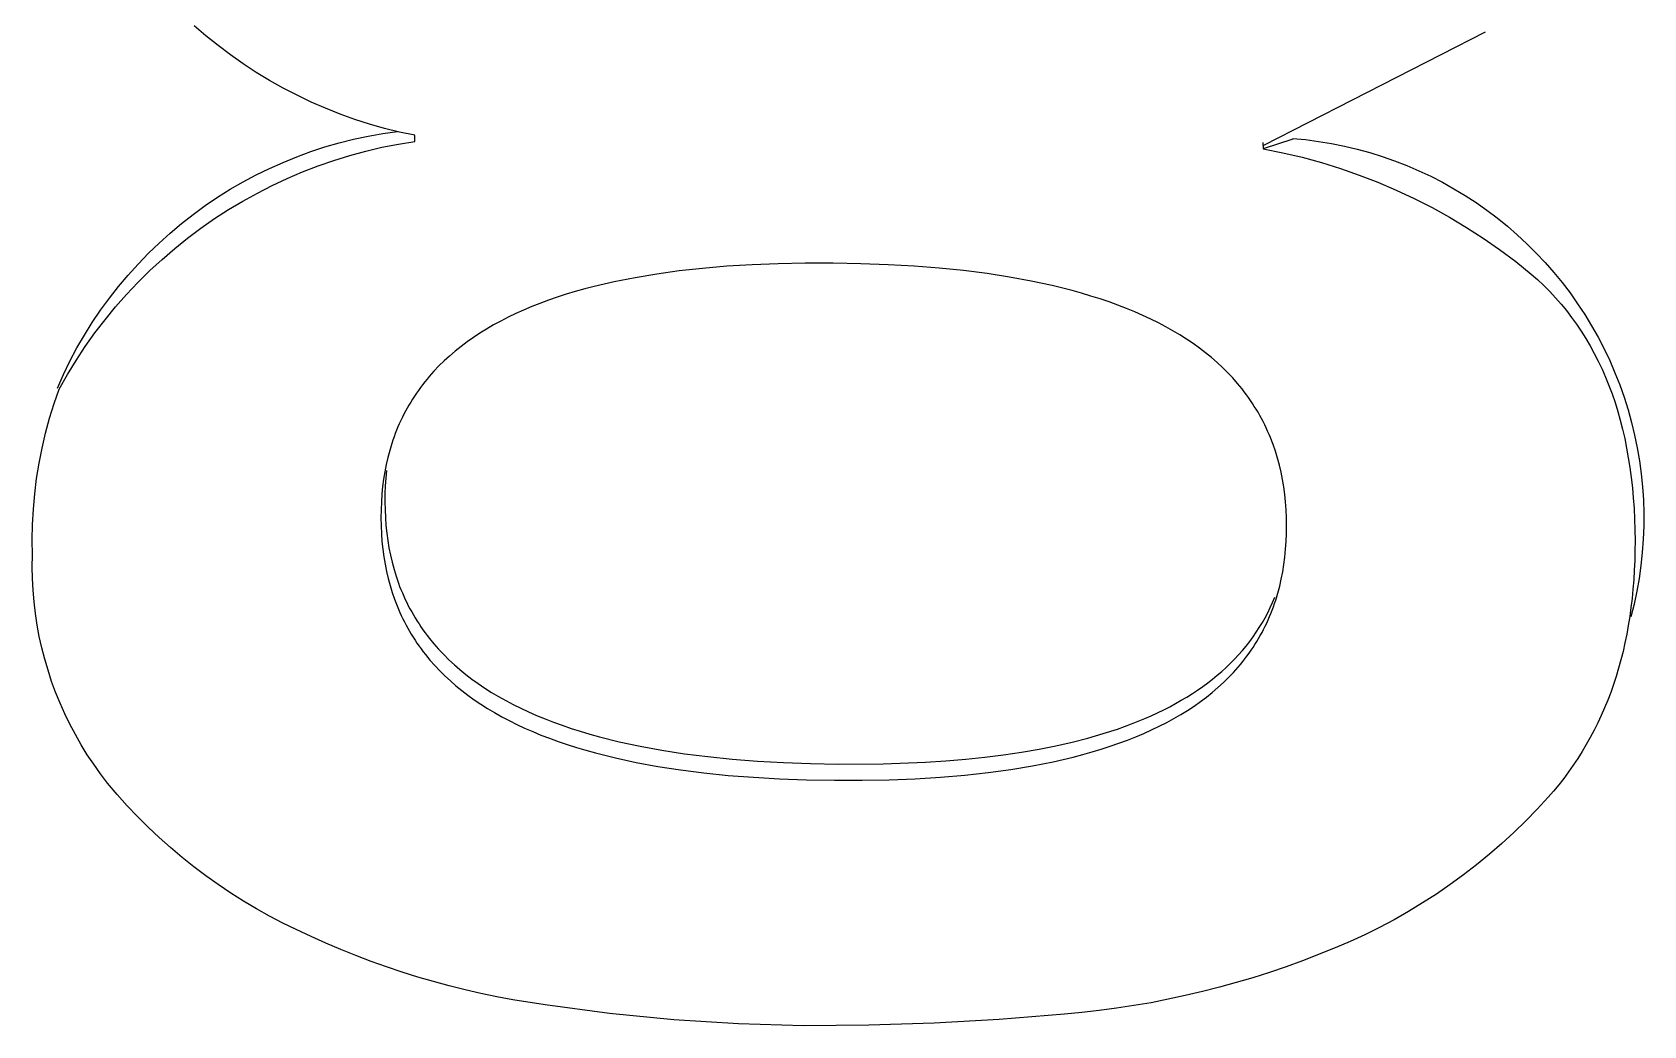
# Model space of a CAD drawing. Header units: millimetres. Extents: x -1421 to 3505, y -683 to 2759.
# Drawn here: x 2.864 to 4.352, y 729.991 to 730.908 of the extents above; entities that cross this region are included whole.
import ezdxf

# ---------------------------------------------------------------- set-up
doc = ezdxf.new("R2010")
doc.units = ezdxf.units.MM
doc.header["$MEASUREMENT"] = 0
doc.layers.add('Utwórz2D linie widoczne', color=7, linetype='Continuous', true_color=0x000000)

msp = doc.modelspace()

# ---------------------------------------------------------------- linework, layer by layer
at = {"layer": 'Utwórz2D linie widoczne'}
for p, q in [((3.0242, 730.9051), (3.0134, 730.9144)), ((3.0353, 730.8961), (3.0242, 730.9051)), ((4.2052, 730.9084), (4.0007, 730.8037)), ((3.0467, 730.8875), (3.0353, 730.8961)), ((3.0585, 730.8792), (3.0467, 730.8875)), ((3.0706, 730.8713), (3.0585, 730.8792)), ((3.0829, 730.8638), (3.0706, 730.8713)), ((3.0955, 730.8567), (3.0829, 730.8638)), ((3.1083, 730.8501), (3.0955, 730.8567)), ((3.1214, 730.8439), (3.1083, 730.8501)), ((3.1346, 730.8381), (3.1214, 730.8439)), ((3.1481, 730.8328), (3.1346, 730.8381)), ((3.1616, 730.8279), (3.1481, 730.8328)), ((3.1753, 730.8236), (3.1616, 730.8279)), ((3.1891, 730.8196), (3.1753, 730.8236)), ((3.1875, 730.8148), (3.2011, 730.8168)), ((3.203, 730.8162), (3.1891, 730.8196)), ((3.2169, 730.8132), (3.203, 730.8162)), ((3.121, 730.7981), (3.134, 730.8024)), ((3.134, 730.8024), (3.1472, 730.8062)), ((3.1472, 730.8062), (3.1605, 730.8095)), ((3.1605, 730.8095), (3.174, 730.8124)), ((3.1717, 730.7985), (3.1867, 730.8021)), ((3.174, 730.8124), (3.1875, 730.8148)), ((3.1867, 730.8021), (3.2018, 730.8051)), ((3.2018, 730.8051), (3.2169, 730.8075)), ((3.2169, 730.8075), (3.2169, 730.8131)), ((4.0275, 730.8095), (4.0004, 730.8008)), ((4.0004, 730.8037), (4.0004, 730.8064)), ((4.0004, 730.8036), (4.0004, 730.8008)), ((4.0004, 730.8008), (4.0185, 730.7971)), ((4.0274, 730.8103), (4.0394, 730.8092)), ((4.0394, 730.8092), (4.0514, 730.8076)), ((4.0514, 730.8076), (4.0634, 730.8056)), ((4.0634, 730.8056), (4.0752, 730.8032)), ((4.0752, 730.8032), (4.087, 730.8004)), ((3.0828, 730.7826), (3.0954, 730.7882)), ((3.0954, 730.7882), (3.1081, 730.7934)), ((3.1081, 730.7934), (3.121, 730.7981)), ((3.1277, 730.7849), (3.1422, 730.79)), ((3.1422, 730.79), (3.1569, 730.7945)), ((3.1569, 730.7945), (3.1717, 730.7985)), ((4.0185, 730.7971), (4.0364, 730.7929)), ((4.0364, 730.7929), (4.0541, 730.788)), ((4.0541, 730.788), (4.0717, 730.7825)), ((4.087, 730.8004), (4.0987, 730.7972)), ((4.0987, 730.7972), (4.1102, 730.7936)), ((4.1102, 730.7936), (4.1216, 730.7896)), ((4.1216, 730.7896), (4.1329, 730.7853)), ((3.0584, 730.7701), (3.0705, 730.7766)), ((3.0705, 730.7766), (3.0828, 730.7826)), ((3.0854, 730.7669), (3.0993, 730.7734)), ((3.0993, 730.7734), (3.1134, 730.7794)), ((3.1134, 730.7794), (3.1277, 730.7849)), ((4.0717, 730.7825), (4.089, 730.7765)), ((4.089, 730.7765), (4.1062, 730.7698)), ((4.1329, 730.7853), (4.144, 730.7805)), ((4.144, 730.7805), (4.155, 730.7753)), ((4.155, 730.7753), (4.1658, 730.7698)), ((3.0349, 730.756), (3.0465, 730.7633)), ((3.0465, 730.7633), (3.0584, 730.7701)), ((3.0582, 730.7525), (3.0717, 730.7599)), ((3.0717, 730.7599), (3.0854, 730.7669)), ((4.1062, 730.7698), (4.1231, 730.7626)), ((4.1231, 730.7626), (4.1398, 730.7548)), ((4.1658, 730.7698), (4.1763, 730.7639)), ((4.1763, 730.7639), (4.1867, 730.7577)), ((4.1867, 730.7577), (4.1968, 730.7511)), ((3.0124, 730.7402), (3.0235, 730.7483)), ((3.0235, 730.7483), (3.0349, 730.756)), ((3.0321, 730.7363), (3.045, 730.7446)), ((3.045, 730.7446), (3.0582, 730.7525)), ((4.1398, 730.7548), (4.1562, 730.7464)), ((4.1562, 730.7464), (4.1723, 730.7375)), ((4.1968, 730.7511), (4.2067, 730.7441)), ((4.2067, 730.7441), (4.2164, 730.7369)), ((2.9911, 730.7229), (3.0016, 730.7318)), ((3.0016, 730.7318), (3.0124, 730.7402)), ((3.0072, 730.7183), (3.0195, 730.7275)), ((3.0195, 730.7275), (3.0321, 730.7363)), ((4.1723, 730.7375), (4.1881, 730.7281)), ((4.1881, 730.7281), (4.2035, 730.7181)), ((4.2164, 730.7369), (4.2258, 730.7293)), ((4.2258, 730.7293), (4.2349, 730.7213)), ((2.971, 730.7042), (2.9809, 730.7137)), ((2.9809, 730.7137), (2.9911, 730.7229)), ((2.9953, 730.7087), (3.0072, 730.7183)), ((4.2035, 730.7181), (4.2186, 730.7076)), ((4.2349, 730.7213), (4.2438, 730.7131)), ((4.2438, 730.7131), (4.2524, 730.7045)), ((2.9615, 730.6943), (2.971, 730.7042)), ((2.9723, 730.6882), (2.9836, 730.6986)), ((2.9836, 730.6986), (2.9953, 730.7087)), ((4.2186, 730.7076), (4.2334, 730.6966)), ((4.2334, 730.6966), (4.2477, 730.6851)), ((4.2524, 730.7045), (4.2606, 730.6957)), ((2.9434, 730.6736), (2.9523, 730.6841)), ((2.9523, 730.6841), (2.9615, 730.6943)), ((2.9614, 730.6774), (2.9723, 730.6882)), ((3.4203, 730.6817), (3.4011, 730.6779)), ((3.4403, 730.6851), (3.4203, 730.6817)), ((3.4611, 730.6879), (3.4403, 730.6851)), ((3.4827, 730.6903), (3.4611, 730.6879)), ((3.5052, 730.6922), (3.4827, 730.6903)), ((3.5285, 730.6936), (3.5052, 730.6922)), ((3.5526, 730.6946), (3.5285, 730.6936)), ((3.5775, 730.6951), (3.5526, 730.6946)), ((3.6032, 730.6951), (3.5775, 730.6951)), ((3.6289, 730.6946), (3.6032, 730.6951)), ((3.6539, 730.6937), (3.6289, 730.6946)), ((3.6779, 730.6923), (3.6539, 730.6937)), ((3.7012, 730.6905), (3.6779, 730.6923)), ((3.7237, 730.6882), (3.7012, 730.6905)), ((3.7453, 730.6855), (3.7237, 730.6882)), ((3.7662, 730.6822), (3.7453, 730.6855)), ((3.7862, 730.6786), (3.7662, 730.6822)), ((4.2477, 730.6851), (4.2536, 730.6799)), ((4.2606, 730.6957), (4.2686, 730.6866)), ((4.2686, 730.6866), (4.2763, 730.6772)), ((2.935, 730.6628), (2.9434, 730.6736)), ((2.9509, 730.6663), (2.9614, 730.6774)), ((3.3652, 730.6689), (3.3567, 730.6664)), ((3.3739, 730.6713), (3.3652, 730.6689)), ((3.3827, 730.6737), (3.3739, 730.6713)), ((3.4011, 730.6779), (3.3827, 730.6737)), ((3.8054, 730.6744), (3.7862, 730.6786)), ((3.8238, 730.6699), (3.8054, 730.6744)), ((3.8326, 730.6674), (3.8238, 730.6699)), ((3.8413, 730.6648), (3.8326, 730.6674)), ((4.2536, 730.6799), (4.2593, 730.6745)), ((4.2593, 730.6745), (4.2648, 730.6689)), ((4.2648, 730.6689), (4.2702, 730.6632)), ((4.2763, 730.6772), (4.2836, 730.6676)), ((4.2836, 730.6676), (4.2906, 730.6577)), ((2.9269, 730.6517), (2.935, 730.6628)), ((2.931, 730.6429), (2.9407, 730.6547)), ((2.9407, 730.6547), (2.9509, 730.6663)), ((3.3249, 730.655), (3.3175, 730.6518)), ((3.3325, 730.658), (3.3249, 730.655)), ((3.3404, 730.6609), (3.3325, 730.658)), ((3.3485, 730.6637), (3.3404, 730.6609)), ((3.3567, 730.6664), (3.3485, 730.6637)), ((3.8498, 730.6621), (3.8413, 730.6648)), ((3.8581, 730.6593), (3.8498, 730.6621)), ((3.8662, 730.6564), (3.8581, 730.6593)), ((3.874, 730.6533), (3.8662, 730.6564)), ((3.8817, 730.6502), (3.874, 730.6533)), ((4.2702, 730.6632), (4.2753, 730.6573)), ((4.2753, 730.6573), (4.2802, 730.6513)), ((4.2906, 730.6577), (4.2972, 730.6476)), ((2.9119, 730.6287), (2.9192, 730.6403)), ((2.9192, 730.6403), (2.9269, 730.6517)), ((2.9216, 730.6307), (2.931, 730.6429)), ((3.2897, 730.6381), (3.2833, 730.6343)), ((3.2964, 730.6417), (3.2897, 730.6381)), ((3.3032, 730.6452), (3.2964, 730.6417)), ((3.3102, 730.6486), (3.3032, 730.6452)), ((3.3175, 730.6518), (3.3102, 730.6486)), ((3.8891, 730.6469), (3.8817, 730.6502)), ((3.8964, 730.6435), (3.8891, 730.6469)), ((3.9035, 730.64), (3.8964, 730.6435)), ((3.9103, 730.6364), (3.9035, 730.64)), ((4.2802, 730.6513), (4.285, 730.6451)), ((4.285, 730.6451), (4.2896, 730.6387)), ((4.2896, 730.6387), (4.294, 730.6322)), ((4.2972, 730.6476), (4.3035, 730.6373)), ((4.3035, 730.6373), (4.3094, 730.6267)), ((2.9051, 730.6168), (2.9119, 730.6287)), ((2.9127, 730.6182), (2.9216, 730.6307)), ((3.2653, 730.6224), (3.2597, 730.6182)), ((3.2711, 730.6265), (3.2653, 730.6224)), ((3.2771, 730.6305), (3.2711, 730.6265)), ((3.2833, 730.6343), (3.2771, 730.6305)), ((3.9169, 730.6327), (3.9103, 730.6364)), ((3.9234, 730.6288), (3.9169, 730.6327)), ((3.9296, 730.6249), (3.9234, 730.6288)), ((3.9357, 730.6208), (3.9296, 730.6249)), ((4.294, 730.6322), (4.2982, 730.6255)), ((4.2982, 730.6255), (4.3022, 730.6187)), ((4.3094, 730.6267), (4.315, 730.616)), ((2.8986, 730.6047), (2.9051, 730.6168)), ((2.9042, 730.6054), (2.9127, 730.6182)), ((3.2491, 730.6094), (3.2441, 730.6049)), ((3.2543, 730.6139), (3.2491, 730.6094)), ((3.2597, 730.6182), (3.2543, 730.6139)), ((3.9415, 730.6166), (3.9357, 730.6208)), ((3.9471, 730.6123), (3.9415, 730.6166)), ((3.9525, 730.6079), (3.9471, 730.6123)), ((3.9577, 730.6033), (3.9525, 730.6079)), ((4.3022, 730.6187), (4.306, 730.6117)), ((4.306, 730.6117), (4.3097, 730.6046)), ((4.315, 730.616), (4.3202, 730.6051)), ((2.8926, 730.5923), (2.8986, 730.6047)), ((2.8962, 730.5923), (2.9042, 730.6054)), ((3.2325, 730.593), (3.2304, 730.5905)), ((3.2347, 730.5954), (3.2325, 730.593)), ((3.2393, 730.6002), (3.2347, 730.5954)), ((3.2441, 730.6049), (3.2393, 730.6002)), ((3.9628, 730.5987), (3.9577, 730.6033)), ((3.9676, 730.5939), (3.9628, 730.5987)), ((3.9722, 730.5891), (3.9676, 730.5939)), ((4.3097, 730.6046), (4.3131, 730.5973)), ((4.3131, 730.5973), (4.3164, 730.5898)), ((4.3202, 730.6051), (4.325, 730.594)), ((4.325, 730.594), (4.3294, 730.5827)), ((2.8839, 730.5655), (2.8886, 730.5789)), ((2.887, 730.5798), (2.8926, 730.5923)), ((2.8886, 730.5789), (2.8962, 730.5923)), ((3.2203, 730.5777), (3.2185, 730.575)), ((3.2222, 730.5803), (3.2203, 730.5777)), ((3.2242, 730.5829), (3.2222, 730.5803)), ((3.2262, 730.5855), (3.2242, 730.5829)), ((3.2283, 730.588), (3.2262, 730.5855)), ((3.2304, 730.5905), (3.2283, 730.588)), ((3.9766, 730.5841), (3.9722, 730.5891)), ((3.9808, 730.579), (3.9766, 730.5841)), ((3.9828, 730.5764), (3.9808, 730.579)), ((4.3164, 730.5898), (4.3195, 730.5822)), ((4.3195, 730.5822), (4.3224, 730.5744)), ((4.3294, 730.5827), (4.3335, 730.5713)), ((2.8797, 730.5519), (2.8839, 730.5655)), ((3.2116, 730.5641), (3.21, 730.5613)), ((3.2132, 730.5669), (3.2116, 730.5641)), ((3.2149, 730.5696), (3.2132, 730.5669)), ((3.2167, 730.5723), (3.2149, 730.5696)), ((3.2185, 730.575), (3.2167, 730.5723)), ((3.9848, 730.5737), (3.9828, 730.5764)), ((3.9867, 730.5711), (3.9848, 730.5737)), ((3.9886, 730.5684), (3.9867, 730.5711)), ((3.9904, 730.5657), (3.9886, 730.5684)), ((3.9921, 730.5629), (3.9904, 730.5657)), ((3.9939, 730.5602), (3.9921, 730.5629)), ((4.3224, 730.5744), (4.3251, 730.5664)), ((4.3251, 730.5664), (4.3276, 730.5583)), ((4.3335, 730.5713), (4.3371, 730.5598)), ((2.876, 730.5382), (2.8797, 730.5519)), ((3.2041, 730.5498), (3.2027, 730.5469)), ((3.2055, 730.5528), (3.2041, 730.5498)), ((3.2069, 730.5556), (3.2055, 730.5528)), ((3.2084, 730.5585), (3.2069, 730.5556)), ((3.21, 730.5613), (3.2084, 730.5585)), ((3.9955, 730.5574), (3.9939, 730.5602)), ((3.9971, 730.5545), (3.9955, 730.5574)), ((3.9987, 730.5517), (3.9971, 730.5545)), ((4.0002, 730.5488), (3.9987, 730.5517)), ((4.0017, 730.5459), (4.0002, 730.5488)), ((4.3276, 730.5583), (4.3299, 730.5501)), ((4.3299, 730.5501), (4.3321, 730.5417)), ((4.3371, 730.5598), (4.3404, 730.5481)), ((4.3404, 730.5481), (4.3432, 730.5363)), ((2.8728, 730.5243), (2.876, 730.5382)), ((3.1979, 730.5348), (3.1968, 730.5317)), ((3.199, 730.5379), (3.1979, 730.5348)), ((3.2002, 730.5409), (3.199, 730.5379)), ((3.2014, 730.5439), (3.2002, 730.5409)), ((3.2027, 730.5469), (3.2014, 730.5439)), ((4.0031, 730.543), (4.0017, 730.5459)), ((4.0044, 730.54), (4.0031, 730.543)), ((4.0058, 730.537), (4.0044, 730.54)), ((4.007, 730.534), (4.0058, 730.537)), ((4.0082, 730.5309), (4.007, 730.534)), ((4.3321, 730.5417), (4.3341, 730.5331)), ((4.3341, 730.5331), (4.3358, 730.5243)), ((4.3432, 730.5363), (4.3456, 730.5245)), ((2.8701, 730.5104), (2.8728, 730.5243)), ((3.1938, 730.5222), (3.1921, 730.5158)), ((3.1957, 730.5286), (3.1938, 730.5222)), ((3.1968, 730.5317), (3.1957, 730.5286)), ((4.0094, 730.5278), (4.0082, 730.5309)), ((4.0115, 730.5216), (4.0094, 730.5278)), ((4.0135, 730.5152), (4.0115, 730.5216)), ((4.3358, 730.5243), (4.3374, 730.5155)), ((4.3456, 730.5245), (4.3477, 730.5126)), ((2.8678, 730.4963), (2.8701, 730.5104)), ((3.1906, 730.5092), (3.1893, 730.5025)), ((3.1909, 730.5038), (3.1902, 730.4967)), ((3.1921, 730.5158), (3.1906, 730.5092)), ((4.0152, 730.5087), (4.0135, 730.5152)), ((4.0168, 730.5021), (4.0152, 730.5087)), ((4.3374, 730.5155), (4.3389, 730.5064)), ((4.3389, 730.5064), (4.3401, 730.4972)), ((4.3477, 730.5126), (4.3493, 730.5006)), ((2.8661, 730.4822), (2.8678, 730.4963)), ((3.1873, 730.4888), (3.1866, 730.4817)), ((3.1882, 730.4957), (3.1873, 730.4888)), ((3.1893, 730.5025), (3.1882, 730.4957)), ((3.1897, 730.4895), (3.1894, 730.4822)), ((3.1902, 730.4967), (3.1897, 730.4895)), ((4.0181, 730.4954), (4.0168, 730.5021)), ((4.0193, 730.4886), (4.0181, 730.4954)), ((4.0202, 730.4816), (4.0193, 730.4886)), ((4.3401, 730.4972), (4.3411, 730.4878)), ((4.3493, 730.5006), (4.3505, 730.4885)), ((4.3505, 730.4885), (4.3513, 730.4765)), ((2.8648, 730.468), (2.8661, 730.4822)), ((3.1861, 730.4746), (3.1858, 730.4673)), ((3.1866, 730.4817), (3.1861, 730.4746)), ((3.1894, 730.4822), (3.1893, 730.4748)), ((3.1893, 730.4748), (3.1895, 730.4674)), ((4.0209, 730.4746), (4.0202, 730.4816)), ((4.0215, 730.4674), (4.0209, 730.4746)), ((4.3411, 730.4878), (4.342, 730.4783)), ((4.342, 730.4783), (4.3427, 730.4686)), ((4.3513, 730.4765), (4.3517, 730.4644)), ((2.864, 730.4538), (2.8648, 730.468)), ((3.1858, 730.4673), (3.1857, 730.4599)), ((3.1857, 730.4599), (3.1858, 730.4525)), ((3.1895, 730.4674), (3.1898, 730.4602)), ((3.1898, 730.4602), (3.1903, 730.453)), ((4.0218, 730.4601), (4.0215, 730.4674)), ((4.0219, 730.4527), (4.0218, 730.4601)), ((4.3427, 730.4686), (4.3431, 730.4588)), ((4.3431, 730.4588), (4.3434, 730.4488)), ((4.3517, 730.4644), (4.3516, 730.4523)), ((2.8638, 730.4396), (2.864, 730.4538)), ((3.1858, 730.4525), (3.1862, 730.4452)), ((3.1862, 730.4452), (3.1867, 730.4381)), ((3.1903, 730.453), (3.1911, 730.4459)), ((3.1911, 730.4459), (3.192, 730.439)), ((4.0215, 730.438), (4.0218, 730.4453)), ((4.0218, 730.4453), (4.0219, 730.4527)), ((4.3434, 730.4488), (4.3436, 730.4386)), ((4.3516, 730.4523), (4.3512, 730.4402)), ((2.864, 730.4254), (2.8638, 730.4396)), ((3.1867, 730.4381), (3.1874, 730.431)), ((3.1874, 730.431), (3.1883, 730.4241)), ((3.192, 730.439), (3.1931, 730.4322)), ((3.1931, 730.4322), (3.1945, 730.4255)), ((4.0203, 730.4238), (4.021, 730.4309)), ((4.021, 730.4309), (4.0215, 730.438)), ((4.3435, 730.4295), (4.3433, 730.4205)), ((4.3436, 730.4386), (4.3435, 730.4295)), ((4.3512, 730.4402), (4.3503, 730.4281)), ((2.8638, 730.4146), (2.864, 730.4254)), ((2.864, 730.4039), (2.8638, 730.4146)), ((3.1883, 730.4241), (3.1895, 730.4172)), ((3.1895, 730.4172), (3.1908, 730.4105)), ((3.1945, 730.4255), (3.196, 730.4189)), ((3.196, 730.4189), (3.1978, 730.4124)), ((4.0183, 730.4101), (4.0194, 730.4169)), ((4.0194, 730.4169), (4.0203, 730.4238)), ((4.3433, 730.4205), (4.3429, 730.4116)), ((4.349, 730.4161), (4.3473, 730.4041)), ((4.3503, 730.4281), (4.349, 730.4161)), ((2.8646, 730.3931), (2.864, 730.4039)), ((3.1908, 730.4105), (3.1924, 730.4039)), ((3.1924, 730.4039), (3.1941, 730.3975)), ((3.1978, 730.4124), (3.1997, 730.406)), ((3.1997, 730.406), (3.2019, 730.3998)), ((3.2019, 730.3998), (3.203, 730.3967)), ((4.0155, 730.3969), (4.017, 730.4034)), ((4.017, 730.4034), (4.0183, 730.4101)), ((4.3424, 730.4028), (4.3417, 730.3941)), ((4.3429, 730.4116), (4.3424, 730.4028)), ((4.3473, 730.4041), (4.3452, 730.3922)), ((2.8655, 730.3824), (2.8646, 730.3931)), ((3.1941, 730.3975), (3.1961, 730.3911)), ((3.1961, 730.3911), (3.1982, 730.3848)), ((3.1982, 730.3848), (3.1994, 730.3818)), ((3.203, 730.3967), (3.2042, 730.3937)), ((3.2042, 730.3937), (3.2055, 730.3906)), ((3.2055, 730.3906), (3.2068, 730.3876)), ((3.2068, 730.3876), (3.2082, 730.3847)), ((3.2082, 730.3847), (3.2096, 730.3817)), ((4.009, 730.3819), (4.011, 730.3867)), ((4.0119, 730.3841), (4.0138, 730.3904)), ((4.0138, 730.3904), (4.0155, 730.3969)), ((4.3408, 730.3856), (4.3398, 730.3771)), ((4.3417, 730.3941), (4.3408, 730.3856)), ((4.3452, 730.3922), (4.3427, 730.3804)), ((2.8667, 730.3717), (2.8655, 730.3824)), ((2.8684, 730.361), (2.8667, 730.3717)), ((3.1994, 730.3818), (3.2006, 730.3787)), ((3.2006, 730.3787), (3.2019, 730.3757)), ((3.2019, 730.3757), (3.2032, 730.3727)), ((3.2032, 730.3727), (3.2045, 730.3697)), ((3.2045, 730.3697), (3.2059, 730.3668)), ((3.2096, 730.3817), (3.211, 730.3788)), ((3.211, 730.3788), (3.2125, 730.3759)), ((3.2125, 730.3759), (3.2141, 730.3731)), ((3.2141, 730.3731), (3.2157, 730.3703)), ((3.2157, 730.3703), (3.2174, 730.3675)), ((4.002, 730.3677), (4.0045, 730.3724)), ((4.0045, 730.3724), (4.0068, 730.3771)), ((4.0062, 730.3688), (4.0074, 730.3718)), ((4.0068, 730.3771), (4.009, 730.3819)), ((4.0074, 730.3718), (4.0086, 730.3748)), ((4.0086, 730.3748), (4.0097, 730.3779)), ((4.0097, 730.3779), (4.0108, 730.381)), ((4.0108, 730.381), (4.0119, 730.3841)), ((4.3398, 730.3771), (4.3387, 730.3688)), ((4.3427, 730.3804), (4.3397, 730.3686)), ((2.8703, 730.3505), (2.8684, 730.361)), ((3.2059, 730.3668), (3.2074, 730.3639)), ((3.2074, 730.3639), (3.2089, 730.361)), ((3.2089, 730.361), (3.2105, 730.3581)), ((3.2105, 730.3581), (3.2121, 730.3553)), ((3.2121, 730.3553), (3.2137, 730.3525)), ((3.2174, 730.3675), (3.2191, 730.3647)), ((3.2191, 730.3647), (3.2209, 730.362)), ((3.2209, 730.362), (3.2227, 730.3592)), ((3.2227, 730.3592), (3.2245, 730.3566)), ((3.2245, 730.3566), (3.2265, 730.3539)), ((3.9939, 730.3543), (3.9967, 730.3587)), ((3.9967, 730.3587), (3.9995, 730.3632)), ((3.9992, 730.3542), (4.0007, 730.357)), ((3.9995, 730.3632), (4.002, 730.3677)), ((4.0007, 730.357), (4.0021, 730.3599)), ((4.0021, 730.3599), (4.0035, 730.3628)), ((4.0035, 730.3628), (4.0049, 730.3658)), ((4.0049, 730.3658), (4.0062, 730.3688)), ((4.3374, 730.3606), (4.3359, 730.3525)), ((4.3387, 730.3688), (4.3374, 730.3606)), ((2.8727, 730.34), (2.8703, 730.3505)), ((2.8753, 730.3295), (2.8727, 730.34)), ((3.2137, 730.3525), (3.2155, 730.3498)), ((3.2155, 730.3498), (3.2172, 730.347)), ((3.2172, 730.347), (3.219, 730.3443)), ((3.219, 730.3443), (3.2209, 730.3416)), ((3.2209, 730.3416), (3.2228, 730.339)), ((3.2265, 730.3539), (3.2284, 730.3513)), ((3.2284, 730.3513), (3.2305, 730.3487)), ((3.2305, 730.3487), (3.2347, 730.3436)), ((3.2347, 730.3436), (3.239, 730.3386)), ((3.9811, 730.3375), (3.9845, 730.3416)), ((3.9845, 730.3416), (3.9878, 730.3458)), ((3.9878, 730.3458), (3.9909, 730.35)), ((3.9891, 730.3377), (3.9909, 730.3404)), ((3.9909, 730.35), (3.9939, 730.3543)), ((3.9909, 730.3404), (3.9927, 730.3431)), ((3.9927, 730.3431), (3.9944, 730.3458)), ((3.9944, 730.3458), (3.996, 730.3486)), ((3.996, 730.3486), (3.9976, 730.3514)), ((3.9976, 730.3514), (3.9992, 730.3542)), ((4.3343, 730.3445), (4.3325, 730.3366)), ((4.3359, 730.3525), (4.3343, 730.3445)), ((2.8784, 730.3192), (2.8753, 730.3295)), ((3.2228, 730.339), (3.2248, 730.3363)), ((3.2248, 730.3363), (3.2268, 730.3338)), ((3.2268, 730.3338), (3.231, 730.3286)), ((3.231, 730.3286), (3.2354, 730.3237)), ((3.239, 730.3386), (3.2437, 730.3337)), ((3.2437, 730.3337), (3.2485, 730.329)), ((3.2485, 730.329), (3.2535, 730.3243)), ((3.9662, 730.3219), (3.9701, 730.3257)), ((3.9701, 730.3257), (3.9739, 730.3296)), ((3.9739, 730.3296), (3.9776, 730.3335)), ((3.9772, 730.3222), (3.9793, 730.3247)), ((3.9776, 730.3335), (3.9811, 730.3375)), ((3.9793, 730.3247), (3.9814, 730.3273)), ((3.9814, 730.3273), (3.9834, 730.3298)), ((3.9834, 730.3298), (3.9853, 730.3324)), ((3.9853, 730.3324), (3.9873, 730.335)), ((3.9873, 730.335), (3.9891, 730.3377)), ((4.3305, 730.3288), (4.3284, 730.3211)), ((4.3325, 730.3366), (4.3305, 730.3288)), ((2.8817, 730.309), (2.8784, 730.3192)), ((3.2354, 730.3237), (3.24, 730.3188)), ((3.24, 730.3188), (3.2448, 730.314)), ((3.2448, 730.314), (3.2498, 730.3094)), ((3.2535, 730.3243), (3.2587, 730.3198)), ((3.2587, 730.3198), (3.2641, 730.3154)), ((3.2641, 730.3154), (3.2697, 730.3111)), ((3.2697, 730.3111), (3.2755, 730.3069)), ((3.9491, 730.3076), (3.9536, 730.3111)), ((3.9536, 730.3111), (3.9579, 730.3146)), ((3.9579, 730.3146), (3.9621, 730.3182)), ((3.9621, 730.3182), (3.9662, 730.3219)), ((3.9635, 730.3078), (3.9682, 730.3125)), ((3.9682, 730.3125), (3.9728, 730.3173)), ((3.9728, 730.3173), (3.975, 730.3197)), ((3.975, 730.3197), (3.9772, 730.3222)), ((4.3261, 730.3136), (4.3237, 730.3061)), ((4.3284, 730.3211), (4.3261, 730.3136)), ((2.8854, 730.2989), (2.8817, 730.309)), ((2.8895, 730.2889), (2.8854, 730.2989)), ((3.2498, 730.3094), (3.255, 730.3048)), ((3.255, 730.3048), (3.2605, 730.3004)), ((3.2605, 730.3004), (3.2661, 730.2961)), ((3.2661, 730.2961), (3.2719, 730.2919)), ((3.2755, 730.3069), (3.2816, 730.3028)), ((3.2816, 730.3028), (3.2878, 730.2988)), ((3.2878, 730.2988), (3.2943, 730.295)), ((3.2943, 730.295), (3.3009, 730.2913)), ((3.9298, 730.2945), (3.9349, 730.2977)), ((3.9349, 730.2977), (3.9397, 730.3009)), ((3.9397, 730.3009), (3.9445, 730.3042)), ((3.9445, 730.3042), (3.9491, 730.3076)), ((3.9479, 730.2945), (3.9533, 730.2988)), ((3.9533, 730.2988), (3.9585, 730.3033)), ((3.9585, 730.3033), (3.9635, 730.3078)), ((4.3211, 730.2988), (4.3184, 730.2916)), ((4.3237, 730.3061), (4.3211, 730.2988)), ((2.8938, 730.2791), (2.8895, 730.2889)), ((3.2719, 730.2919), (3.2779, 730.2879)), ((3.2779, 730.2879), (3.2842, 730.2839)), ((3.2842, 730.2839), (3.2906, 730.2801)), ((3.2906, 730.2801), (3.2973, 730.2763)), ((3.3009, 730.2913), (3.3077, 730.2877)), ((3.3077, 730.2877), (3.3148, 730.2842)), ((3.3148, 730.2842), (3.322, 730.2808)), ((3.322, 730.2808), (3.3295, 730.2775)), ((3.8969, 730.2773), (3.9027, 730.28)), ((3.9027, 730.28), (3.9084, 730.2827)), ((3.9084, 730.2827), (3.914, 730.2856)), ((3.914, 730.2856), (3.9194, 730.2885)), ((3.9194, 730.2885), (3.9247, 730.2915)), ((3.9242, 730.2784), (3.9304, 730.2822)), ((3.9247, 730.2915), (3.9298, 730.2945)), ((3.9304, 730.2822), (3.9365, 730.2862)), ((3.9365, 730.2862), (3.9423, 730.2903)), ((3.9423, 730.2903), (3.9479, 730.2945)), ((4.3155, 730.2845), (4.3124, 730.2775)), ((4.3184, 730.2916), (4.3155, 730.2845)), ((2.8985, 730.2694), (2.8938, 730.2791)), ((2.9036, 730.2598), (2.8985, 730.2694)), ((3.2973, 730.2763), (3.3041, 730.2727)), ((3.3041, 730.2727), (3.3112, 730.2692)), ((3.3112, 730.2692), (3.3184, 730.2658)), ((3.3184, 730.2658), (3.3259, 730.2626)), ((3.3295, 730.2775), (3.3372, 730.2744)), ((3.3372, 730.2744), (3.345, 730.2713)), ((3.345, 730.2713), (3.3531, 730.2684)), ((3.3531, 730.2684), (3.3614, 730.2656)), ((3.3614, 730.2656), (3.3698, 730.2629)), ((3.8658, 730.265), (3.8786, 730.2697)), ((3.8786, 730.2697), (3.8849, 730.2721)), ((3.8849, 730.2721), (3.891, 730.2747)), ((3.891, 730.2747), (3.8969, 730.2773)), ((3.8973, 730.2642), (3.9043, 730.2675)), ((3.9043, 730.2675), (3.9112, 730.271)), ((3.9112, 730.271), (3.9178, 730.2747)), ((3.9178, 730.2747), (3.9242, 730.2784)), ((4.3092, 730.2706), (4.3059, 730.2638)), ((4.3124, 730.2775), (4.3092, 730.2706)), ((2.9089, 730.2505), (2.9036, 730.2598)), ((2.9145, 730.2413), (2.9089, 730.2505)), ((3.3259, 730.2626), (3.3335, 730.2594)), ((3.3335, 730.2594), (3.3414, 730.2564)), ((3.3414, 730.2564), (3.3495, 730.2534)), ((3.3495, 730.2534), (3.3577, 730.2506)), ((3.3577, 730.2506), (3.3662, 730.2479)), ((3.3698, 730.2629), (3.3785, 730.2603)), ((3.3785, 730.2603), (3.3874, 730.2578)), ((3.3874, 730.2578), (3.4058, 730.2532)), ((3.4058, 730.2532), (3.425, 730.2491)), ((3.8089, 730.2495), (3.8239, 730.2529)), ((3.8239, 730.2529), (3.8384, 730.2566)), ((3.8384, 730.2566), (3.8524, 730.2607)), ((3.8524, 730.2607), (3.8658, 730.265)), ((3.8591, 730.2491), (3.8671, 730.2518)), ((3.8671, 730.2518), (3.875, 730.2547)), ((3.875, 730.2547), (3.8826, 730.2578)), ((3.8826, 730.2578), (3.8901, 730.2609)), ((3.8901, 730.2609), (3.8973, 730.2642)), ((4.2986, 730.2506), (4.2948, 730.2441)), ((4.3023, 730.2571), (4.2986, 730.2506)), ((4.3059, 730.2638), (4.3023, 730.2571)), ((2.9205, 730.2324), (2.9145, 730.2413)), ((3.3662, 730.2479), (3.3749, 730.2454)), ((3.3749, 730.2454), (3.3838, 730.2429)), ((3.3838, 730.2429), (3.4022, 730.2383)), ((3.4022, 730.2383), (3.4214, 730.2342)), ((3.425, 730.2491), (3.445, 730.2454)), ((3.445, 730.2454), (3.4659, 730.2422)), ((3.4659, 730.2422), (3.4875, 730.2395)), ((3.4875, 730.2395), (3.51, 730.2372)), ((3.51, 730.2372), (3.5333, 730.2353)), ((3.5333, 730.2353), (3.5574, 730.234)), ((3.6886, 730.2344), (3.7074, 730.2356)), ((3.7074, 730.2356), (3.7257, 730.2371)), ((3.7257, 730.2371), (3.7434, 730.239)), ((3.7434, 730.239), (3.7606, 730.2411)), ((3.7606, 730.2411), (3.7772, 730.2436)), ((3.7772, 730.2436), (3.7933, 730.2464)), ((3.7933, 730.2464), (3.8089, 730.2495)), ((3.8064, 730.2348), (3.8248, 730.2391)), ((3.8248, 730.2391), (3.8337, 730.2414)), ((3.8337, 730.2414), (3.8423, 730.2438)), ((3.8423, 730.2438), (3.8508, 730.2464)), ((3.8508, 730.2464), (3.8591, 730.2491)), ((4.2908, 730.2378), (4.2866, 730.2315)), ((4.2948, 730.2441), (4.2908, 730.2378)), ((2.9267, 730.2236), (2.9205, 730.2324)), ((2.9333, 730.215), (2.9267, 730.2236)), ((3.4214, 730.2342), (3.4414, 730.2305)), ((3.4414, 730.2305), (3.4622, 730.2273)), ((3.4622, 730.2273), (3.4839, 730.2245)), ((3.4839, 730.2245), (3.5063, 730.2222)), ((3.5063, 730.2222), (3.5296, 730.2204)), ((3.5574, 730.234), (3.5823, 730.2331)), ((3.5823, 730.2331), (3.608, 730.2326)), ((3.608, 730.2326), (3.6494, 730.2329)), ((3.6494, 730.2329), (3.6886, 730.2344)), ((3.6791, 730.2191), (3.7024, 730.2205)), ((3.7024, 730.2205), (3.7248, 730.2225)), ((3.7248, 730.2225), (3.7464, 730.2248)), ((3.7464, 730.2248), (3.7673, 730.2277)), ((3.7673, 730.2277), (3.7873, 730.231)), ((3.7873, 730.231), (3.8064, 730.2348)), ((4.2823, 730.2254), (4.2778, 730.2194)), ((4.2866, 730.2315), (4.2823, 730.2254)), ((2.9422, 730.2045), (2.9333, 730.215)), ((3.5296, 730.2204), (3.5537, 730.219)), ((3.5537, 730.219), (3.5786, 730.2181)), ((3.5786, 730.2181), (3.6044, 730.2177)), ((3.6044, 730.2177), (3.6301, 730.2177)), ((3.6301, 730.2177), (3.655, 730.2182)), ((3.655, 730.2182), (3.6791, 730.2191)), ((4.2684, 730.2077), (4.2635, 730.2021)), ((4.2732, 730.2135), (4.2684, 730.2077)), ((4.2778, 730.2194), (4.2732, 730.2135)), ((2.9515, 730.1942), (2.9422, 730.2045)), ((2.961, 730.1841), (2.9515, 730.1942)), ((4.2533, 730.191), (4.2427, 730.1801)), ((4.2635, 730.2021), (4.2533, 730.191)), ((2.9709, 730.1743), (2.961, 730.1841)), ((4.2427, 730.1801), (4.2318, 730.1695)), ((2.981, 730.1648), (2.9709, 730.1743)), ((2.9914, 730.1555), (2.981, 730.1648)), ((4.2318, 730.1695), (4.2206, 730.1592)), ((3.0021, 730.1465), (2.9914, 730.1555)), ((3.013, 730.1378), (3.0021, 730.1465)), ((4.2091, 730.1493), (4.1973, 730.1396)), ((4.2206, 730.1592), (4.2091, 730.1493)), ((3.0241, 730.1294), (3.013, 730.1378)), ((4.1973, 730.1396), (4.1853, 730.1303)), ((3.0355, 730.1213), (3.0241, 730.1294)), ((3.0471, 730.1135), (3.0355, 730.1213)), ((4.1729, 730.1213), (4.1603, 730.1126)), ((4.1853, 730.1303), (4.1729, 730.1213)), ((3.0588, 730.1061), (3.0471, 730.1135)), ((3.0708, 730.099), (3.0588, 730.1061)), ((4.1475, 730.1044), (4.1345, 730.0965)), ((4.1603, 730.1126), (4.1475, 730.1044)), ((3.0829, 730.0922), (3.0708, 730.099)), ((3.0952, 730.0858), (3.0829, 730.0922)), ((4.1213, 730.0889), (4.1078, 730.0818)), ((4.1345, 730.0965), (4.1213, 730.0889)), ((3.1076, 730.0798), (3.0952, 730.0858)), ((3.1212, 730.0734), (3.1076, 730.0798)), ((3.1349, 730.0672), (3.1212, 730.0734)), ((4.0942, 730.0751), (4.0805, 730.0687)), ((4.1078, 730.0818), (4.0942, 730.0751)), ((3.1488, 730.0614), (3.1349, 730.0672)), ((3.1627, 730.0558), (3.1488, 730.0614)), ((4.0666, 730.0628), (4.0367, 730.051)), ((4.0805, 730.0687), (4.0666, 730.0628)), ((3.1768, 730.0504), (3.1627, 730.0558)), ((3.191, 730.0453), (3.1768, 730.0504)), ((3.2053, 730.0406), (3.191, 730.0453)), ((4.0215, 730.0455), (4.0062, 730.0403)), ((4.0367, 730.051), (4.0215, 730.0455)), ((3.2197, 730.036), (3.2053, 730.0406)), ((3.2342, 730.0318), (3.2197, 730.036)), ((3.2488, 730.0279), (3.2342, 730.0318)), ((3.2634, 730.0242), (3.2488, 730.0279)), ((3.9753, 730.0308), (3.9598, 730.0265)), ((3.9908, 730.0354), (3.9753, 730.0308)), ((4.0062, 730.0403), (3.9908, 730.0354)), ((3.2781, 730.0208), (3.2634, 730.0242)), ((3.2928, 730.0177), (3.2781, 730.0208)), ((3.3076, 730.0149), (3.2928, 730.0177)), ((3.3372, 730.0102), (3.3076, 730.0149)), ((3.8967, 730.0123), (3.8807, 730.0096)), ((3.9125, 730.0154), (3.8967, 730.0123)), ((3.9283, 730.0188), (3.9125, 730.0154)), ((3.9441, 730.0225), (3.9283, 730.0188)), ((3.9598, 730.0265), (3.9441, 730.0225)), ((3.3966, 730.0023), (3.3372, 730.0102)), ((3.4562, 729.9965), (3.3966, 730.0023)), ((3.8168, 730.0017), (3.7566, 729.9968)), ((3.8328, 730.0032), (3.8168, 730.0017)), ((3.8488, 730.005), (3.8328, 730.0032)), ((3.8648, 730.0071), (3.8488, 730.005)), ((3.8807, 730.0096), (3.8648, 730.0071)), ((3.5159, 729.9927), (3.4562, 729.9965)), ((3.5758, 729.991), (3.5159, 729.9927)), ((3.6361, 729.9915), (3.5758, 729.991)), ((3.6964, 729.9934), (3.6361, 729.9915)), ((3.7566, 729.9968), (3.6964, 729.9934))]:
    msp.add_line(p, q, dxfattribs=at)

doc.saveas('drawing.dxf')
